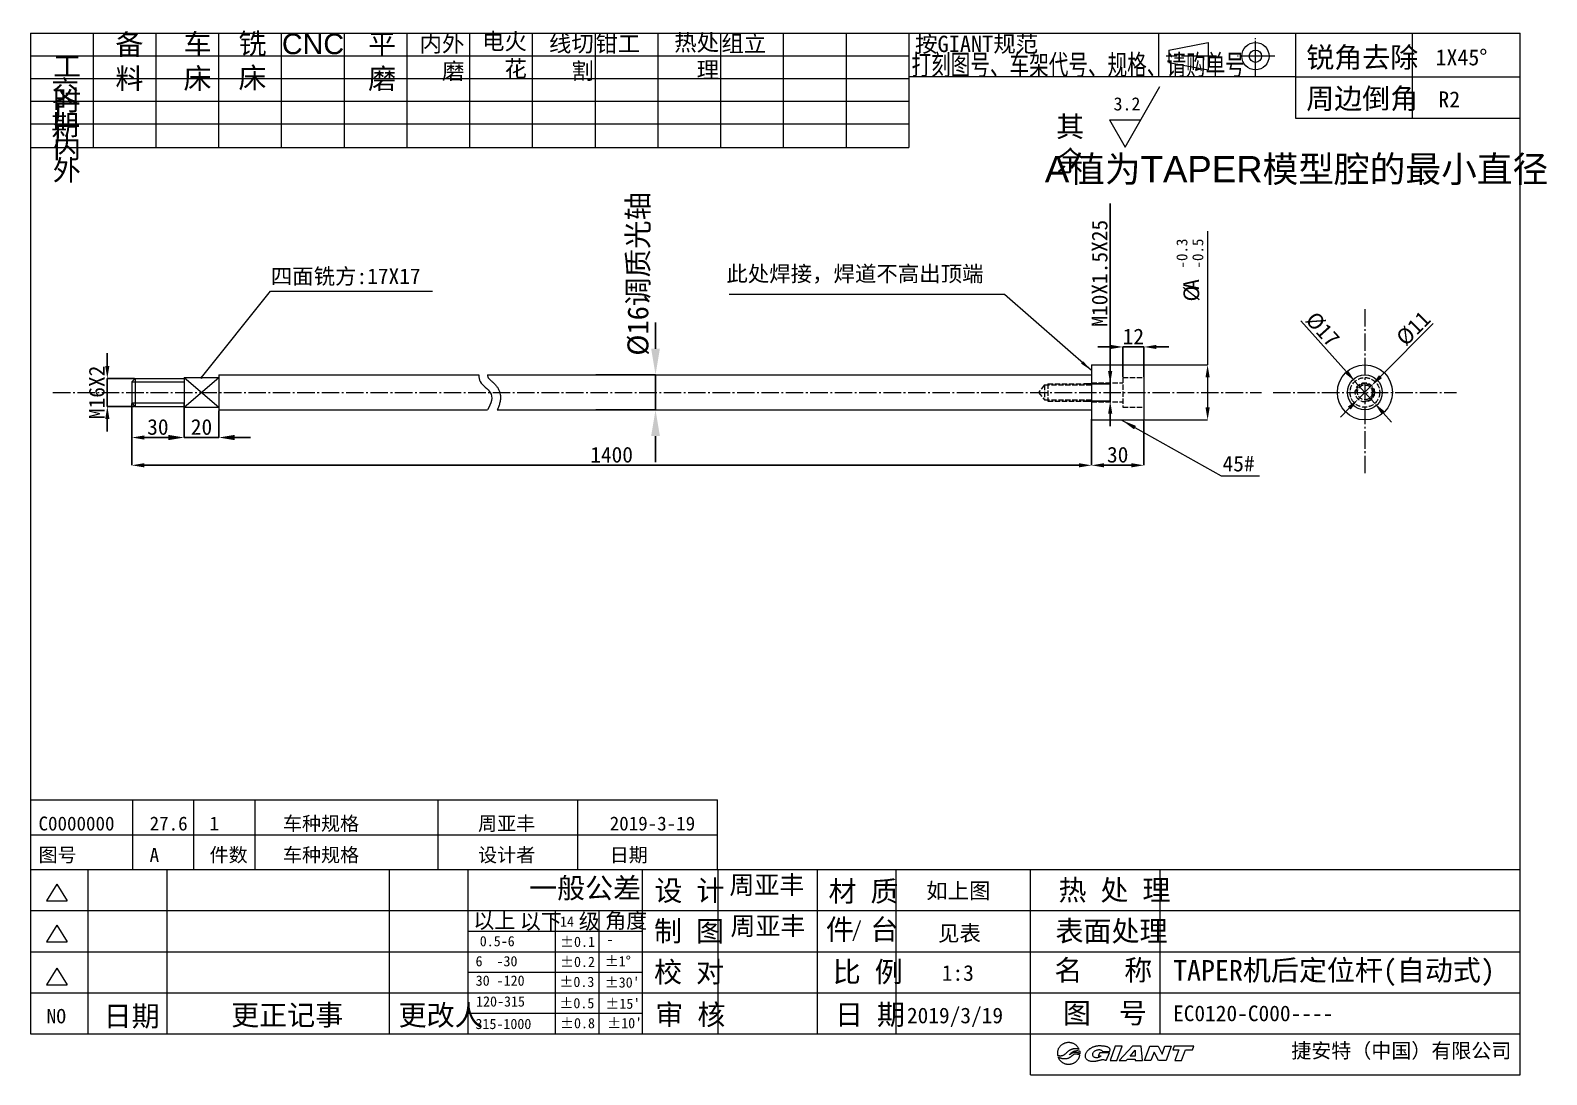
# Model space of a CAD drawing. Header units: inches. Extents: x -4477 to -3609, y -2643 to -2044.
import ezdxf

# ---------------------------------------------------------------- set-up
doc = ezdxf.new("R2010")
doc.units = ezdxf.units.IN
doc.header["$MEASUREMENT"] = 0
for name, pattern in [('CENTER', [22.5, 20, -1, 0.5, -1]), ('CENTER0', [14, 10, -1.5, 1, -1.5]), ('DASHED', [4, 3, -1])]:
    doc.linetypes.add(name, pattern=pattern)
doc.layers.get('0').update_dxf_attribs({"lineweight": 18})
for name, color, linetype, lineweight in [('CEN', 1, 'CENTER', 18), ('CON', 7, 'Continuous', 18), ('DAS', 5, 'DASHED', 18), ('DIM', 7, 'Continuous', 18)]:
    doc.layers.add(name, color=color, linetype=linetype, lineweight=lineweight)
doc.styles.add('1', font='')
doc.styles.add('ACISOTS', font='')
doc.styles.add('DIMSTYLE2', font='')
doc.styles.add('HZ', font='')
doc.styles.add('USER1', font='')
doc.styles.get('1').set_extended_font_data('宋体')
doc.styles.get('ACISOTS').set_extended_font_data('宋体')
doc.styles.get('DIMSTYLE2').set_extended_font_data('宋体')
doc.styles.get('HZ').set_extended_font_data('宋体')
doc.styles.get('USER1').set_extended_font_data('宋体')
doc.dimstyles.new('ISO-25', dxfattribs={"dimtxt": 2.5, "dimasz": 2.5, "dimexe": 1.25, "dimexo": 0.625, "dimtad": 1, "dimtxsty": 'Standard', "dimcen": 3.5, "dimdle": 5, "dimadec": 0, "dimazin": 0, "dimtfac": 1, "dimtmove": 0, "dimatfit": 3, "dimfxl": 1, "dimtolj": 1, "dimarcsym": 0})
doc.dimstyles.new('ISO-25$0', dxfattribs={"dimtxt": 7, "dimasz": 5, "dimexe": 1.25, "dimexo": 0.625, "dimgap": 1.2, "dimtad": 1, "dimdec": 1, "dimzin": 0, "dimdsep": 46, "dimtxsty": 'Standard', "dimcen": 0, "dimdle": 10, "dimadec": 1, "dimazin": 0, "dimtfac": 1, "dimtdec": 1, "dimtix": 1, "dimtofl": 0, "dimtmove": 1, "dimatfit": 3, "dimfxl": 1, "dimtolj": 1, "dimarcsym": 0})

# ---------------------------------------------------------------- blocks, each defined once
blk = doc.blocks.new('*X2')
for points in [[(-3704.61, -2241.66), (-3702.91, -2243.35), (-3708.83, -2247.62)], [(-3720.79, -2261.38), (-3722.5, -2259.69), (-3716.57, -2255.43)]]:
    blk.add_hatch(color=0).paths.add_polyline_path(points, flags=0)
at = {"color": 0, "lineweight": -2}
for p, q in [((-3673.49, -2211.98), (-3703.76, -2242.5)), ((-3716.57, -2255.43), (-3708.83, -2247.62)), ((-3721.64, -2260.54), (-3726.71, -2265.65))]:
    blk.add_line(p, q, dxfattribs=at)
at = {"color": 0, "insert": (-3684.84, -2214.9), "char_height": 9, "width": 40.112, "attachment_point": 5, "rotation": 45.2404, "style": 'DIMSTYLE2'}
blk.add_mtext('%%C11', dxfattribs=at)
blk = doc.blocks.new('*X3')
at = {"linetype": 'Continuous'}
blk.add_hatch(color=0, dxfattribs=at).paths.add_polyline_path([(-79.19, 32.13), (-70.79, 28.7), (-71.9, 26.74)], flags=0)
at = {"color": 0, "linetype": 'Continuous'}
for p, q in [((-79.19, 32.13), (-22.03, 0)), ((-22.03, 0), (0, 0))]:
    blk.add_line(p, q, dxfattribs=at)
at = {"color": 0}
blk.add_line((0, 0), (0, 0), dxfattribs=at)
blk = doc.blocks.new('*X4')
for points in [[(-3724.07, -2240.62), (-3722.28, -2239.02), (-3718.37, -2245.19)], [(-3701.34, -2262.42), (-3703.12, -2264.02), (-3707.03, -2257.85)]]:
    blk.add_hatch(color=0).paths.add_polyline_path(points, flags=0)
at = {"color": 0, "lineweight": -2}
for p, q in [((-3749.45, -2210.47), (-3723.17, -2239.82)), ((-3707.03, -2257.85), (-3718.37, -2245.19)), ((-3702.23, -2263.22), (-3697.43, -2268.58))]:
    blk.add_line(p, q, dxfattribs=at)
at = {"color": 0, "insert": (-3736.98, -2215.4), "char_height": 9, "width": 40.0305, "attachment_point": 5, "rotation": 311.83418, "style": 'DIMSTYLE2'}
blk.add_mtext('%%C17', dxfattribs=at)
blk = doc.blocks.new('*X5')
for points in [[(-3859.85, -2239.32), (-3857.45, -2239.32), (-3858.65, -2246.52)], [(-3857.45, -2263.72), (-3859.85, -2263.72), (-3858.65, -2256.52)]]:
    blk.add_hatch(color=0).paths.add_polyline_path(points, flags=0)
at = {"color": 0, "lineweight": -2}
for p, q in [((-3858.65, -2246.52), (-3858.65, -2143.16)), ((-3858.65, -2239.32), (-3858.65, -2232.12)), ((-3873.59, -2246.52), (-3858.65, -2246.52)), ((-3858.65, -2246.52), (-3858.65, -2256.52)), ((-3873.59, -2256.52), (-3858.65, -2256.52)), ((-3858.65, -2263.72), (-3858.65, -2270.92))]:
    blk.add_line(p, q, dxfattribs=at)
at = {"color": 0, "insert": (-3864.65, -2183.23), "char_height": 9, "width": 126.905, "attachment_point": 5, "rotation": 90, "style": 'DIMSTYLE2'}
blk.add_mtext('M10X1.5X25', dxfattribs=at)
blk = doc.blocks.new('*X6')
for points in [[(-4121.68, -2226.52), (-4116.68, -2226.52), (-4119.18, -2241.52)], [(-4116.68, -2276.52), (-4121.68, -2276.52), (-4119.18, -2261.52)]]:
    blk.add_hatch(color=0).paths.add_polyline_path(points, flags=0)
at = {"color": 0, "lineweight": -2}
for p, q in [((-4119.18, -2226.52), (-4119.18, -2211.52)), ((-4153.47, -2241.52), (-4119.18, -2241.52)), ((-4119.18, -2241.52), (-4119.18, -2261.52)), ((-4153.47, -2261.52), (-4119.18, -2261.52)), ((-4119.18, -2276.52), (-4119.18, -2291.52))]:
    blk.add_line(p, q, dxfattribs=at)
at = {"color": 0, "insert": (-4128.63, -2183.53), "char_height": 12, "width": 190.1229, "attachment_point": 5, "rotation": 90, "style": 'HZ'}
blk.add_mtext('%%C16调质光轴', dxfattribs=at)
blk = doc.blocks.new('*X7')
at = {"linetype": 'Continuous'}
blk.add_hatch(color=0, dxfattribs=at).paths.add_polyline_path([(207.68, -43.6), (201.67, -39.54), (202.85, -38.18)], flags=0)
at = {"color": 0, "linetype": 'Continuous'}
for p, q in [((157.8, 0), (0, 0)), ((207.68, -43.6), (157.8, 0))]:
    blk.add_line(p, q, dxfattribs=at)
at = {"color": 0}
blk.add_line((0, 0), (0, 0), dxfattribs=at)
blk = doc.blocks.new('*X8')
for points in [[(-3858.55, -2226.67), (-3858.55, -2224.27), (-3851.35, -2225.47)], [(-3832.15, -2224.27), (-3832.15, -2226.67), (-3839.35, -2225.47)]]:
    blk.add_hatch(color=0).paths.add_polyline_path(points, flags=0)
at = {"color": 0, "lineweight": -2}
for p, q in [((-3858.55, -2225.47), (-3865.75, -2225.47)), ((-3851.35, -2242.65), (-3851.35, -2225.47)), ((-3851.35, -2225.47), (-3839.35, -2225.47)), ((-3839.35, -2242.65), (-3839.35, -2225.47)), ((-3832.15, -2225.47), (-3824.95, -2225.47))]:
    blk.add_line(p, q, dxfattribs=at)
at = {"color": 0, "insert": (-3845.35, -2219.47), "char_height": 9, "width": 21.2179, "attachment_point": 5, "style": 'DIMSTYLE2'}
blk.add_mtext('12', dxfattribs=at)
blk = doc.blocks.new('*X9')
for points in [[(-3862.15, -2292.1), (-3862.15, -2294.5), (-3869.35, -2293.3)], [(-3846.55, -2294.5), (-3846.55, -2292.1), (-3839.35, -2293.3)]]:
    blk.add_hatch(color=0).paths.add_polyline_path(points, flags=0)
at = {"color": 0, "lineweight": -2}
for p, q in [((-3869.35, -2267.68), (-3869.35, -2293.3)), ((-3839.35, -2267.68), (-3839.35, -2293.3)), ((-3862.15, -2293.3), (-3846.55, -2293.3))]:
    blk.add_line(p, q, dxfattribs=at)
at = {"color": 0, "insert": (-3854.35, -2287.3), "char_height": 9, "width": 22.9274, "attachment_point": 5, "style": 'DIMSTYLE2'}
blk.add_mtext('30', dxfattribs=at)
blk = doc.blocks.new('GIANT')
for p, q in [((232.6, 30.91), (232.49, 30.88)), ((232.72, 30.93), (232.6, 30.91)), ((232.83, 30.94), (232.72, 30.93)), ((232.95, 30.95), (232.83, 30.94)), ((233.07, 30.96), (232.95, 30.95)), ((233.18, 30.95), (233.07, 30.96)), ((233.3, 30.95), (233.18, 30.95)), ((233.42, 30.93), (233.3, 30.95)), ((233.53, 30.91), (233.42, 30.93)), ((233.65, 30.89), (233.53, 30.91)), ((233.76, 30.86), (233.65, 30.89)), ((230.79, 28.9), (230.78, 28.78)), ((230.78, 28.78), (230.78, 28.67)), ((230.78, 28.67), (230.79, 28.56)), ((230.8, 29.01), (230.79, 28.9)), ((230.79, 28.56), (230.8, 28.45)), ((230.82, 29.12), (230.8, 29.01)), ((230.8, 28.45), (230.82, 28.34)), ((230.84, 29.23), (230.82, 29.12)), ((230.82, 28.34), (230.9, 28.32)), ((230.87, 29.33), (230.84, 29.23)), ((230.9, 29.44), (230.87, 29.33)), ((230.94, 29.55), (230.9, 29.44)), ((230.9, 28.32), (230.98, 28.31)), ((231.01, 27.94), (230.93, 27.97)), ((230.93, 27.97), (230.97, 27.88)), ((230.98, 29.65), (230.94, 29.55)), ((230.97, 27.88), (231.01, 27.79)), ((231.03, 29.75), (230.98, 29.65)), ((230.98, 28.31), (231.07, 28.3)), ((231.08, 27.91), (231.01, 27.94)), ((231.09, 29.84), (231.03, 29.75)), ((231.07, 28.3), (231.15, 28.29)), ((231.15, 27.88), (231.08, 27.91)), ((231.15, 29.94), (231.09, 29.84)), ((231.21, 30.03), (231.15, 29.94)), ((231.15, 28.29), (231.23, 28.28)), ((231.23, 27.85), (231.15, 27.88)), ((231.28, 30.12), (231.21, 30.03)), ((231.23, 28.28), (231.31, 28.28)), ((231.3, 27.81), (231.23, 27.85)), ((231.35, 30.2), (231.28, 30.12)), ((231.38, 27.79), (231.3, 27.81)), ((231.31, 28.28), (231.39, 28.28)), ((231.43, 30.28), (231.35, 30.2)), ((231.39, 28.28), (231.48, 28.28)), ((231.51, 30.36), (231.43, 30.28)), ((231.48, 28.28), (231.56, 28.28)), ((231.59, 30.43), (231.51, 30.36)), ((231.56, 28.28), (231.64, 28.29)), ((231.68, 30.5), (231.59, 30.43)), ((231.64, 28.29), (231.72, 28.31)), ((231.77, 30.56), (231.68, 30.5)), ((231.72, 28.31), (231.8, 28.32)), ((231.87, 30.62), (231.77, 30.56)), ((231.8, 28.32), (231.88, 28.35)), ((231.97, 30.68), (231.87, 30.62)), ((231.88, 28.35), (231.96, 28.37)), ((231.96, 28.37), (232.03, 28.41)), ((232.07, 30.73), (231.97, 30.68)), ((232.03, 28.41), (232.11, 28.44)), ((232.17, 30.77), (232.07, 30.73)), ((232.11, 28.44), (232.18, 28.49)), ((232.27, 30.81), (232.17, 30.77)), ((232.18, 28.49), (232.25, 28.53)), ((232.25, 28.53), (232.31, 28.58)), ((232.38, 30.85), (232.27, 30.81)), ((232.31, 28.58), (232.37, 28.63)), ((232.37, 28.63), (232.44, 28.69)), ((232.49, 30.88), (232.38, 30.85)), ((232.44, 28.69), (232.5, 28.74)), ((232.5, 28.74), (232.56, 28.8)), ((232.56, 28.8), (232.62, 28.86)), ((232.62, 28.86), (232.68, 28.91)), ((232.68, 28.91), (232.74, 28.97)), ((232.74, 28.97), (232.8, 29.03)), ((232.8, 29.03), (232.86, 29.08)), ((232.86, 29.08), (232.92, 29.13)), ((232.92, 29.13), (232.98, 29.19)), ((232.98, 29.19), (233.05, 29.24)), ((233.05, 29.24), (233.11, 29.29)), ((233.13, 27.8), (233.05, 27.77)), ((233.11, 29.29), (233.18, 29.33)), ((233.2, 27.84), (233.13, 27.8)), ((233.18, 29.33), (233.25, 29.38)), ((233.27, 27.88), (233.2, 27.84)), ((233.25, 29.38), (233.32, 29.42)), ((233.34, 27.92), (233.27, 27.88)), ((233.28, 28.48), (233.35, 28.58)), ((233.38, 28.54), (233.28, 28.48)), ((233.32, 29.42), (233.39, 29.46)), ((233.41, 27.97), (233.34, 27.92)), ((233.35, 28.58), (233.43, 28.68)), ((233.48, 28.6), (233.38, 28.54)), ((233.39, 29.46), (233.46, 29.5)), ((233.47, 28.01), (233.41, 27.97)), ((233.43, 28.68), (233.51, 28.77)), ((233.46, 29.5), (233.54, 29.54)), ((233.54, 28.06), (233.47, 28.01)), ((233.59, 28.66), (233.48, 28.6)), ((233.51, 28.77), (233.61, 28.86)), ((233.54, 29.54), (233.61, 29.57)), ((233.6, 28.12), (233.54, 28.06)), ((233.69, 28.72), (233.59, 28.66)), ((233.66, 28.17), (233.6, 28.12)), ((233.61, 29.57), (233.69, 29.6)), ((233.61, 28.86), (233.7, 28.93)), ((233.72, 28.22), (233.66, 28.17)), ((233.69, 29.6), (233.77, 29.63)), ((233.8, 28.77), (233.69, 28.72)), ((233.7, 28.93), (233.8, 29.01)), ((233.78, 28.28), (233.72, 28.22)), ((233.87, 30.82), (233.76, 30.86)), ((233.77, 29.63), (233.84, 29.66)), ((233.85, 28.33), (233.78, 28.28)), ((233.8, 29.01), (233.91, 29.07)), ((233.91, 28.82), (233.8, 28.77)), ((233.84, 29.66), (233.92, 29.68)), ((233.91, 28.38), (233.85, 28.33)), ((233.98, 30.78), (233.87, 30.82)), ((233.91, 29.07), (234.02, 29.13)), ((234.02, 28.86), (233.91, 28.82)), ((233.97, 28.43), (233.91, 28.38)), ((233.92, 29.68), (234, 29.7)), ((234.04, 28.48), (233.97, 28.43)), ((234.09, 30.74), (233.98, 30.78)), ((234, 29.7), (234.08, 29.72)), ((234.02, 29.13), (234.13, 29.18)), ((234.13, 28.9), (234.02, 28.86)), ((234.11, 28.52), (234.04, 28.48)), ((234.08, 29.72), (234.16, 29.73)), ((234.19, 30.68), (234.09, 30.74)), ((234.18, 28.56), (234.11, 28.52)), ((234.13, 29.18), (234.25, 29.22)), ((234.25, 28.92), (234.13, 28.9)), ((234.16, 29.73), (234.25, 29.74)), ((234.26, 28.58), (234.18, 28.56)), ((234.29, 30.63), (234.19, 30.68)), ((234.25, 29.74), (234.33, 29.75)), ((234.25, 29.22), (234.37, 29.25)), ((234.37, 28.94), (234.25, 28.92)), ((234.34, 28.61), (234.26, 28.58)), ((234.39, 30.57), (234.29, 30.63)), ((234.33, 29.75), (234.41, 29.75)), ((234.42, 28.62), (234.34, 28.61)), ((234.37, 29.25), (234.49, 29.28)), ((234.49, 28.95), (234.37, 28.94)), ((234.49, 30.5), (234.39, 30.57)), ((234.41, 29.75), (234.49, 29.75)), ((234.5, 28.62), (234.42, 28.62)), ((234.58, 30.43), (234.49, 30.5)), ((234.49, 29.75), (234.58, 29.75)), ((234.49, 29.28), (234.62, 29.3)), ((234.61, 28.94), (234.49, 28.95)), ((234.58, 28.62), (234.5, 28.62)), ((234.67, 30.35), (234.58, 30.43)), ((234.58, 29.75), (234.66, 29.74)), ((234.66, 28.62), (234.58, 28.62)), ((234.72, 28.93), (234.61, 28.94)), ((234.62, 29.3), (234.74, 29.31)), ((234.66, 29.74), (234.74, 29.73)), ((234.74, 28.61), (234.66, 28.62)), ((234.75, 30.27), (234.67, 30.35)), ((234.84, 28.91), (234.72, 28.93)), ((234.74, 29.73), (234.82, 29.72)), ((234.74, 29.31), (234.86, 29.31)), ((234.82, 28.59), (234.74, 28.61)), ((234.83, 30.18), (234.75, 30.27)), ((234.82, 29.72), (234.9, 29.7)), ((234.9, 28.57), (234.82, 28.59)), ((234.91, 30.1), (234.83, 30.18)), ((234.96, 28.88), (234.84, 28.91)), ((234.86, 29.31), (234.99, 29.3)), ((234.9, 29.7), (234.98, 29.68)), ((234.98, 28.55), (234.9, 28.57)), ((234.98, 30), (234.91, 30.1)), ((235.07, 28.84), (234.96, 28.88)), ((235.05, 29.91), (234.98, 30)), ((234.98, 29.68), (235.06, 29.65)), ((235.06, 28.53), (234.98, 28.55)), ((234.99, 29.3), (235.11, 29.28)), ((235.11, 29.81), (235.05, 29.91)), ((235.06, 29.65), (235.13, 29.63)), ((235.13, 28.5), (235.06, 28.53)), ((235.18, 28.8), (235.07, 28.84)), ((235.16, 29.7), (235.11, 29.81)), ((235.11, 29.28), (235.23, 29.24)), ((235.13, 29.63), (235.21, 29.6)), ((235.21, 28.47), (235.13, 28.5)), ((235.13, 27.74), (235.18, 27.83)), ((235.21, 29.6), (235.16, 29.7)), ((235.29, 28.74), (235.18, 28.8)), ((235.18, 27.83), (235.22, 27.93)), ((235.28, 28.44), (235.21, 28.47)), ((235.22, 27.93), (235.26, 28.02)), ((235.23, 29.24), (235.34, 29.19)), ((235.26, 28.02), (235.29, 28.12)), ((235.36, 28.41), (235.28, 28.44)), ((235.39, 28.67), (235.29, 28.74)), ((235.29, 28.12), (235.32, 28.21)), ((235.32, 28.21), (235.34, 28.31)), ((235.34, 29.19), (235.36, 29.09)), ((235.34, 28.31), (235.36, 28.41)), ((235.36, 29.09), (235.37, 28.98)), ((235.37, 28.98), (235.38, 28.88)), ((235.38, 28.88), (235.39, 28.78)), ((235.39, 28.78), (235.39, 28.67)), ((236.46, 28.45), (236.44, 28.33)), ((236.44, 28.33), (236.44, 28.22)), ((236.44, 28.22), (236.44, 28.1)), ((236.44, 28.1), (236.46, 27.98)), ((236.5, 28.56), (236.46, 28.45)), ((236.46, 27.98), (236.5, 27.87)), ((236.54, 28.67), (236.5, 28.56)), ((236.5, 27.87), (236.56, 27.77)), ((236.59, 28.78), (236.54, 28.67)), ((236.64, 28.88), (236.59, 28.78)), ((236.7, 28.98), (236.64, 28.88)), ((236.77, 29.08), (236.7, 28.98)), ((236.85, 29.17), (236.77, 29.08)), ((236.92, 29.26), (236.85, 29.17)), ((237, 29.34), (236.92, 29.26)), ((237.09, 29.42), (237, 29.34)), ((237.18, 29.5), (237.09, 29.42)), ((237.27, 29.58), (237.18, 29.5)), ((237.36, 29.65), (237.27, 29.58)), ((237.46, 29.71), (237.36, 29.65)), ((237.56, 29.78), (237.46, 29.71)), ((237.66, 29.84), (237.56, 29.78)), ((237.76, 29.89), (237.66, 29.84)), ((237.87, 29.95), (237.76, 29.89)), ((237.97, 30), (237.87, 29.95)), ((238.08, 30.04), (237.97, 30)), ((237.99, 28.53), (238, 28.65)), ((238, 28.41), (237.99, 28.53)), ((238, 28.65), (238.04, 28.77)), ((238.03, 28.29), (238, 28.41)), ((238.08, 28.17), (238.03, 28.29)), ((238.04, 28.77), (238.09, 28.89)), ((238.19, 30.08), (238.08, 30.04)), ((238.16, 28.07), (238.08, 28.17)), ((238.09, 28.89), (238.15, 28.99)), ((238.15, 28.99), (238.23, 29.09)), ((238.25, 27.99), (238.16, 28.07)), ((238.3, 30.12), (238.19, 30.08)), ((238.23, 29.09), (238.32, 29.17)), ((238.35, 27.92), (238.25, 27.99)), ((238.42, 30.15), (238.3, 30.12)), ((238.32, 29.17), (238.42, 29.25)), ((238.47, 27.88), (238.35, 27.92)), ((238.53, 30.18), (238.42, 30.15)), ((238.42, 29.25), (238.52, 29.32)), ((238.59, 27.85), (238.47, 27.88)), ((238.52, 29.32), (238.64, 29.37)), ((238.65, 30.2), (238.53, 30.18)), ((238.71, 27.83), (238.59, 27.85)), ((238.64, 29.37), (238.75, 29.42)), ((238.76, 30.22), (238.65, 30.2)), ((238.84, 27.84), (238.71, 27.83)), ((238.75, 29.42), (238.87, 29.46)), ((238.88, 30.24), (238.76, 30.22)), ((238.96, 27.86), (238.84, 27.84)), ((238.87, 29.46), (238.99, 29.48)), ((238.99, 30.25), (238.88, 30.24)), ((239.08, 27.89), (238.96, 27.86)), ((239.11, 30.26), (238.99, 30.25)), ((238.99, 29.48), (239.11, 29.5)), ((239.2, 27.93), (239.08, 27.89)), ((239.23, 30.27), (239.11, 30.26)), ((239.11, 29.5), (239.24, 29.51)), ((239.4, 28.87), (239.12, 28.24)), ((239.12, 28.24), (239.73, 28.24)), ((239.31, 27.97), (239.2, 27.93)), ((239.35, 30.27), (239.23, 30.27)), ((239.24, 29.51), (239.36, 29.51)), ((239.42, 28.03), (239.31, 27.97)), ((239.46, 30.27), (239.35, 30.27)), ((239.36, 29.51), (239.49, 29.49)), ((241.41, 28.87), (239.4, 28.87)), ((239.53, 28.1), (239.42, 28.03)), ((239.58, 30.27), (239.46, 30.27)), ((239.49, 29.49), (239.61, 29.46)), ((239.63, 28.17), (239.53, 28.1)), ((239.7, 30.26), (239.58, 30.27)), ((239.61, 29.46), (239.72, 29.42)), ((239.73, 28.24), (239.63, 28.17)), ((239.82, 30.25), (239.7, 30.26)), ((239.72, 29.42), (239.83, 29.36)), ((239.93, 30.25), (239.82, 30.25)), ((239.83, 29.36), (239.92, 29.27)), ((239.92, 29.27), (239.97, 29.16)), ((240.05, 30.23), (239.93, 30.25)), ((239.97, 29.16), (241.47, 29.16)), ((240.17, 30.22), (240.05, 30.23)), ((240.28, 30.21), (240.17, 30.22)), ((240.4, 30.19), (240.28, 30.21)), ((240.52, 30.17), (240.4, 30.19)), ((240.63, 30.15), (240.52, 30.17)), ((240.75, 30.13), (240.63, 30.15)), ((240.86, 30.1), (240.75, 30.13)), ((240.75, 27.29), (241.41, 28.87)), ((240.97, 30.06), (240.86, 30.1)), ((241.08, 30.02), (240.97, 30.06)), ((241.19, 29.97), (241.08, 30.02)), ((241.28, 29.9), (241.19, 29.97)), ((241.37, 29.82), (241.28, 29.9)), ((241.44, 29.73), (241.37, 29.82)), ((241.49, 29.62), (241.44, 29.73)), ((241.47, 29.16), (241.5, 29.27)), ((241.51, 29.51), (241.49, 29.62)), ((241.5, 29.27), (241.51, 29.39)), ((241.51, 29.39), (241.51, 29.51)), ((242.59, 30.21), (241.52, 27.29)), ((243.97, 30.21), (242.59, 30.21)), ((242.89, 27.29), (243.97, 30.21)), ((246.06, 30.21), (243.34, 27.29)), ((245.61, 28.21), (246.64, 29.42)), ((246.64, 28.21), (245.61, 28.21)), ((247.83, 30.21), (246.06, 30.21)), ((246.64, 29.42), (246.64, 28.21)), ((248.13, 27.29), (247.83, 30.21)), ((248.52, 27.29), (249.6, 30.21)), ((249.6, 30.21), (251.31, 30.21)), ((250.49, 29.01), (249.85, 27.29)), ((251.35, 27.29), (250.49, 29.01)), ((251.31, 30.21), (252.1, 28.61)), ((252.1, 28.61), (252.7, 30.21)), ((252.7, 30.21), (253.99, 30.21)), ((253.99, 30.21), (252.92, 27.29)), ((254.56, 30.21), (254.3, 29.5)), ((254.3, 29.5), (255.52, 29.5)), ((258.57, 30.21), (254.56, 30.21)), ((255.52, 29.5), (254.71, 27.29)), ((256.09, 27.29), (256.91, 29.5)), ((256.91, 29.5), (258.31, 29.5)), ((258.31, 29.5), (258.57, 30.21)), ((231.01, 27.79), (231.06, 27.7)), ((231.06, 27.7), (231.11, 27.61)), ((231.11, 27.61), (231.17, 27.53)), ((231.17, 27.53), (231.23, 27.45)), ((231.23, 27.45), (231.29, 27.37)), ((231.29, 27.37), (231.36, 27.29)), ((231.36, 27.29), (231.43, 27.22)), ((231.46, 27.76), (231.38, 27.79)), ((231.43, 27.22), (231.5, 27.15)), ((231.53, 27.73), (231.46, 27.76)), ((231.5, 27.15), (231.57, 27.09)), ((231.61, 27.71), (231.53, 27.73)), ((231.57, 27.09), (231.65, 27.02)), ((231.69, 27.69), (231.61, 27.71)), ((231.65, 27.02), (231.73, 26.96)), ((231.77, 27.67), (231.69, 27.69)), ((231.73, 26.96), (231.82, 26.91)), ((231.85, 27.66), (231.77, 27.67)), ((231.82, 26.91), (231.9, 26.86)), ((231.93, 27.65), (231.85, 27.66)), ((231.9, 26.86), (231.99, 26.81)), ((232.01, 27.64), (231.93, 27.65)), ((231.99, 26.81), (232.08, 26.76)), ((232.09, 27.63), (232.01, 27.64)), ((232.08, 26.76), (232.18, 26.72)), ((232.18, 27.63), (232.09, 27.63)), ((232.26, 27.62), (232.18, 27.63)), ((232.18, 26.72), (232.27, 26.69)), ((232.34, 27.62), (232.26, 27.62)), ((232.27, 26.69), (232.37, 26.65)), ((232.42, 27.63), (232.34, 27.62)), ((232.37, 26.65), (232.46, 26.63)), ((232.5, 27.64), (232.42, 27.63)), ((232.46, 26.63), (232.56, 26.6)), ((232.58, 27.64), (232.5, 27.64)), ((232.56, 26.6), (232.66, 26.58)), ((232.66, 27.66), (232.58, 27.64)), ((232.74, 27.67), (232.66, 27.66)), ((232.66, 26.58), (232.76, 26.57)), ((232.82, 27.69), (232.74, 27.67)), ((232.76, 26.57), (232.86, 26.55)), ((232.9, 27.72), (232.82, 27.69)), ((232.86, 26.55), (232.96, 26.55)), ((232.98, 27.74), (232.9, 27.72)), ((232.96, 26.55), (233.06, 26.54)), ((233.05, 27.77), (232.98, 27.74)), ((233.06, 26.54), (233.16, 26.54)), ((233.16, 26.54), (233.26, 26.55)), ((233.26, 26.55), (233.36, 26.56)), ((233.36, 26.56), (233.46, 26.57)), ((233.46, 26.57), (233.56, 26.59)), ((233.56, 26.59), (233.66, 26.61)), ((233.66, 26.61), (233.76, 26.64)), ((233.76, 26.64), (233.85, 26.67)), ((233.85, 26.67), (233.95, 26.7)), ((233.95, 26.7), (234.04, 26.74)), ((234.04, 26.74), (234.13, 26.78)), ((234.13, 26.78), (234.22, 26.83)), ((234.22, 26.83), (234.31, 26.88)), ((234.31, 26.88), (234.39, 26.93)), ((234.39, 26.93), (234.48, 26.99)), ((234.48, 26.99), (234.56, 27.05)), ((234.56, 27.05), (234.63, 27.12)), ((234.63, 27.12), (234.71, 27.19)), ((234.71, 27.19), (234.78, 27.26)), ((234.78, 27.26), (234.85, 27.33)), ((234.85, 27.33), (234.91, 27.41)), ((234.91, 27.41), (234.97, 27.49)), ((234.97, 27.49), (235.03, 27.57)), ((235.03, 27.57), (235.08, 27.66)), ((235.08, 27.66), (235.13, 27.74)), ((236.56, 27.77), (236.62, 27.67)), ((236.62, 27.67), (236.7, 27.58)), ((236.7, 27.58), (236.79, 27.51)), ((236.79, 27.51), (236.89, 27.44)), ((236.89, 27.44), (236.99, 27.38)), ((236.99, 27.38), (237.09, 27.33)), ((237.09, 27.33), (237.2, 27.29)), ((237.2, 27.29), (237.32, 27.25)), ((237.32, 27.25), (237.43, 27.22)), ((237.43, 27.22), (237.54, 27.2)), ((237.54, 27.2), (237.66, 27.18)), ((237.66, 27.18), (237.78, 27.17)), ((237.78, 27.17), (237.89, 27.16)), ((237.89, 27.16), (238.01, 27.16)), ((238.01, 27.16), (238.13, 27.16)), ((238.13, 27.16), (238.25, 27.16)), ((238.25, 27.16), (238.36, 27.17)), ((238.36, 27.17), (238.48, 27.18)), ((238.48, 27.18), (238.6, 27.2)), ((238.6, 27.2), (238.71, 27.21)), ((238.71, 27.21), (238.83, 27.23)), ((238.83, 27.23), (238.94, 27.26)), ((238.94, 27.26), (239.06, 27.28)), ((239.06, 27.28), (239.17, 27.31)), ((239.17, 27.31), (239.29, 27.34)), ((239.29, 27.34), (239.4, 27.37)), ((239.4, 27.37), (239.51, 27.4)), ((239.51, 27.4), (239.63, 27.44)), ((239.63, 27.44), (239.74, 27.47)), ((239.74, 27.47), (239.85, 27.49)), ((239.85, 27.49), (239.97, 27.51)), ((239.97, 27.51), (240.09, 27.51)), ((240.09, 27.51), (240.2, 27.5)), ((240.2, 27.5), (240.32, 27.47)), ((240.32, 27.47), (240.43, 27.44)), ((240.43, 27.44), (240.54, 27.39)), ((240.54, 27.39), (240.64, 27.34)), ((240.64, 27.34), (240.75, 27.29)), ((241.52, 27.29), (242.89, 27.29)), ((243.34, 27.29), (244.83, 27.29)), ((244.83, 27.29), (245.04, 27.54)), ((245.04, 27.54), (246.64, 27.54)), ((246.64, 27.54), (246.64, 27.29)), ((246.64, 27.29), (248.13, 27.29)), ((249.85, 27.29), (248.52, 27.29)), ((252.92, 27.29), (251.35, 27.29)), ((254.71, 27.29), (256.09, 27.29))]:
    blk.add_line(p, q)
blk = doc.blocks.new('*X11')
for points in [[(-4398.35, -2278.89), (-4398.35, -2275.89), (-4389.35, -2277.39)], [(-4360.35, -2275.89), (-4360.35, -2278.89), (-4369.35, -2277.39)]]:
    blk.add_hatch(color=0).paths.add_polyline_path(points, flags=0)
at = {"color": 0, "lineweight": -2}
for p, q in [((-4389.35, -2261.9), (-4389.35, -2277.39)), ((-4369.35, -2261.9), (-4369.35, -2277.39)), ((-4398.35, -2277.39), (-4407.35, -2277.39)), ((-4389.35, -2277.39), (-4369.35, -2277.39)), ((-4360.35, -2277.39), (-4351.35, -2277.39))]:
    blk.add_line(p, q, dxfattribs=at)
at = {"color": 0, "insert": (-4379.35, -2271.39), "char_height": 9, "width": 23.1285, "attachment_point": 5, "style": 'DIMSTYLE2'}
blk.add_mtext('20', dxfattribs=at)
blk = doc.blocks.new('*X12')
for points in [[(-4434.53, -2236.32), (-4432.13, -2236.32), (-4433.33, -2243.52)], [(-4432.13, -2266.72), (-4434.53, -2266.72), (-4433.33, -2259.52)]]:
    blk.add_hatch(color=0).paths.add_polyline_path(points, flags=0)
at = {"color": 0, "lineweight": -2}
for p, q in [((-4433.33, -2236.32), (-4433.33, -2229.12)), ((-4417.73, -2243.52), (-4433.33, -2243.52)), ((-4433.33, -2243.52), (-4433.33, -2259.52)), ((-4417.73, -2259.52), (-4433.33, -2259.52)), ((-4433.33, -2266.72), (-4433.33, -2273.92))]:
    blk.add_line(p, q, dxfattribs=at)
at = {"color": 0, "insert": (-4439.33, -2251.52), "char_height": 9, "width": 62.5475, "attachment_point": 5, "rotation": 90, "style": 'DIMSTYLE2'}
blk.add_mtext('M16X2', dxfattribs=at)
blk = doc.blocks.new('*X13')
for points in [[(-4412.15, -2276.19), (-4412.15, -2278.59), (-4419.35, -2277.39)], [(-4396.55, -2278.59), (-4396.55, -2276.19), (-4389.35, -2277.39)]]:
    blk.add_hatch(color=0).paths.add_polyline_path(points, flags=0)
at = {"color": 0, "lineweight": -2}
for p, q in [((-4419.35, -2257.9), (-4419.35, -2277.39)), ((-4389.35, -2257.9), (-4389.35, -2277.39)), ((-4412.15, -2277.39), (-4396.55, -2277.39))]:
    blk.add_line(p, q, dxfattribs=at)
at = {"color": 0, "insert": (-4404.35, -2271.39), "char_height": 9, "width": 22.9274, "attachment_point": 5, "style": 'DIMSTYLE2'}
blk.add_mtext('30', dxfattribs=at)
blk = doc.blocks.new('*X14')
for points in [[(-4412.15, -2292.1), (-4412.15, -2294.5), (-4419.35, -2293.3)], [(-3876.55, -2294.5), (-3876.55, -2292.1), (-3869.35, -2293.3)]]:
    blk.add_hatch(color=0).paths.add_polyline_path(points, flags=0)
at = {"color": 0, "lineweight": -2}
for p, q in [((-4419.35, -2266.9), (-4419.35, -2293.3)), ((-3869.35, -2266.9), (-3869.35, -2293.3)), ((-4412.15, -2293.3), (-3876.55, -2293.3))]:
    blk.add_line(p, q, dxfattribs=at)
at = {"color": 0, "insert": (-4144.35, -2287.3), "char_height": 9, "width": 47.2626, "attachment_point": 5, "style": 'DIMSTYLE2'}
blk.add_mtext('1400', dxfattribs=at)
blk = doc.blocks.new('*X15')
at = {"layer": 'DIM', "linetype": 'Continuous'}
h = blk.add_hatch(color=0, dxfattribs=at)
edge = h.paths.add_edge_path(flags=0)
edge.add_arc((-132.33, -49.58), 0.75, 0, 360)
at = {"layer": 'DIM', "color": 0, "linetype": 'Continuous'}
for p, q in [((-132.33, -49.58), (-92.83, 0)), ((-92.83, 0), (0, 0))]:
    blk.add_line(p, q, dxfattribs=at)
at = {"layer": 'DIM', "color": 0}
blk.add_line((0, 0), (0, 0), dxfattribs=at)

msp = doc.modelspace()

# ---------------------------------------------------------------- hatches: boundary and pattern name
for points in [[(-3804.02, -2242.94), (-3801.62, -2242.94), (-3802.82, -2235.74)], [(-3804.02, -2260.1), (-3801.62, -2260.1), (-3802.82, -2267.3)]]:
    msp.add_hatch(color=256).paths.add_polyline_path(points, flags=0)

# ---------------------------------------------------------------- linework, layer by layer
for p, q in [((-3802.82, -2159.06), (-3802.82, -2235.74)), ((-3838.98, -2235.74), (-3802.82, -2235.74)), ((-3802.82, -2242.94), (-3802.82, -2260.1)), ((-3838.98, -2267.3), (-3802.82, -2267.3))]:
    msp.add_line(p, q)
at = {"layer": 'CEN'}
for p, q in [((-3775.41, -2069.98), (-3775.41, -2047.65)), ((-3797.72, -2058.81), (-3826.64, -2058.81)), ((-3764.24, -2058.81), (-3786.58, -2058.81))]:
    msp.add_line(p, q, dxfattribs=at)
at = {"layer": 'CEN', "linetype": 'CENTER0'}
for p, q in [((-3712.7, -2203.79), (-3712.7, -2299.26)), ((-4464.49, -2251.52), (-3771.91, -2251.52)), ((-3765.27, -2251.52), (-3660.13, -2251.52))]:
    msp.add_line(p, q, dxfattribs=at)
at = {"layer": 'CON'}
for p, q in [((-3623.65, -2619.16), (-3623.65, -2045.64)), ((-4369.35, -2241.52), (-4369.35, -2261.52)), ((-4369.35, -2241.52), (-4220.39, -2241.52)), ((-4215.38, -2241.52), (-3869.35, -2241.52)), ((-3869.35, -2235.74), (-3869.35, -2267.3)), ((-3869.35, -2235.74), (-3839.35, -2235.74)), ((-3839.35, -2235.74), (-3839.35, -2267.3)), ((-4419.35, -2245.52), (-4417.35, -2243.52)), ((-4419.35, -2245.52), (-4419.35, -2257.52)), ((-4417.35, -2243.52), (-4389.35, -2243.52)), ((-4389.35, -2243.02), (-4389.35, -2260.02)), ((-4389.35, -2243.02), (-4369.35, -2243.02)), ((-4419.35, -2257.52), (-4417.35, -2259.52)), ((-4417.35, -2259.52), (-4389.35, -2259.52)), ((-4389.35, -2260.02), (-4369.35, -2260.02)), ((-4369.35, -2261.52), (-4215.51, -2261.52)), ((-4209.86, -2261.52), (-3869.35, -2261.52)), ((-3869.35, -2267.3), (-3839.35, -2267.3)), ((-4477.44, -2619.16), (-4126.56, -2619.16)), ((-4126.56, -2619.16), (-3623.65, -2619.16))]:
    msp.add_line(p, q, dxfattribs=at)
for points in [[(-4477.44, -2045.64), (-4477.44, -2619.16)], [(-4477.44, -2045.64), (-3623.65, -2045.64)]]:
    msp.add_lwpolyline(points, dxfattribs=at)
for radius in [15.78, 10]:
    msp.add_circle((-3712.7, -2251.52), radius, dxfattribs=at)
at = {"layer": 'DAS', "linetype": 'DASHED'}
for p, q in [((-3896.35, -2247.27), (-3899.68, -2251.52)), ((-3896.35, -2247.27), (-3896.35, -2255.77)), ((-3896.35, -2247.27), (-3869.35, -2247.27)), ((-3894.35, -2246.52), (-3894.35, -2256.52)), ((-3894.35, -2246.52), (-3869.35, -2246.52)), ((-3869.35, -2246.02), (-3851.35, -2246.02)), ((-3851.35, -2243.02), (-3839.35, -2243.02)), ((-3851.35, -2243.02), (-3851.35, -2260.02)), ((-3899.68, -2251.52), (-3896.35, -2255.77)), ((-3896.35, -2255.77), (-3869.35, -2255.77)), ((-3894.35, -2256.52), (-3869.35, -2256.52)), ((-3869.35, -2257.02), (-3851.35, -2257.02)), ((-3851.35, -2260.02), (-3839.35, -2260.02))]:
    msp.add_line(p, q, dxfattribs=at)
for radius in [8.5, 5.5, 4.25]:
    msp.add_circle((-3712.7, -2251.52), radius, dxfattribs=at)
msp.add_arc((-3712.7, -2251.52), 5, 270, 180, dxfattribs=at)
at = {"layer": 'DIM'}
for p, q in [((-4441.49, -2045.64), (-4441.49, -2111.08)), ((-4405.53, -2045.64), (-4405.53, -2111.08)), ((-4405.53, -2045.64), (-4405.53, -2111.08)), ((-4369.57, -2045.64), (-4369.57, -2111.08)), ((-4333.61, -2045.64), (-4333.61, -2111.08)), ((-4297.65, -2045.64), (-4297.65, -2111.08)), ((-4297.65, -2045.64), (-4297.65, -2111.08)), ((-4261.7, -2045.64), (-4261.7, -2111.08)), ((-4225.74, -2045.64), (-4225.74, -2111.08)), ((-4189.78, -2045.64), (-4189.78, -2111.08)), ((-4153.82, -2045.64), (-4153.82, -2111.08)), ((-4117.87, -2045.64), (-4117.87, -2111.08)), ((-4081.91, -2045.64), (-4081.91, -2111.08)), ((-4045.95, -2045.64), (-4045.95, -2111.08)), ((-4009.99, -2045.64), (-4009.99, -2111.08)), ((-3974.03, -2045.64), (-3974.03, -2111.08)), ((-3830.92, -2045.64), (-3830.92, -2070.64)), ((-3752.44, -2045.64), (-3752.44, -2070.64)), ((-3685.41, -2070.64), (-3685.41, -2045.64)), ((-3825.01, -2055.28), (-3802.42, -2051.01)), ((-3825.01, -2055.28), (-3825.01, -2062.35)), ((-3802.42, -2051.01), (-3802.42, -2066.62)), ((-3825.01, -2062.35), (-3802.42, -2066.62)), ((-3830.92, -2070.64), (-3974.03, -2070.64)), ((-3850.12, -2110.87), (-3830.11, -2076.22)), ((-3752.44, -2070.64), (-3830.92, -2070.64)), ((-3752.44, -2069.24), (-3752.44, -2094.24)), ((-3752.44, -2070.64), (-3623.65, -2070.64)), ((-3685.41, -2094.24), (-3685.41, -2069.24)), ((-3752.44, -2092.85), (-3752.44, -2094.24)), ((-3685.41, -2094.24), (-3685.41, -2092.85)), ((-3859.11, -2095.29), (-3841.13, -2095.29)), ((-3859.11, -2095.29), (-3850.12, -2110.87)), ((-3752.44, -2094.24), (-3623.65, -2094.24)), ((-3752.44, -2094.24), (-3623.65, -2094.24)), ((-4419.35, -2245.52), (-4389.35, -2245.52)), ((-4417.35, -2243.52), (-4417.35, -2259.52)), ((-4389.35, -2260.02), (-4369.35, -2243.02)), ((-4389.35, -2243.02), (-4369.35, -2260.02)), ((-4419.35, -2257.52), (-4389.35, -2257.52)), ((-4477.44, -2485.05), (-4083.66, -2485.05)), ((-4418.66, -2525.05), (-4418.66, -2485.05)), ((-4383.66, -2525.05), (-4383.66, -2485.05)), ((-4348.66, -2525.05), (-4348.66, -2485.05)), ((-4243.66, -2525.05), (-4243.66, -2485.05)), ((-4163.66, -2525.05), (-4163.66, -2485.05)), ((-4083.66, -2525.05), (-4083.66, -2485.05)), ((-4477.44, -2505.05), (-4083.66, -2505.05)), ((-4477.44, -2525.05), (-4248.08, -2525.05)), ((-4477.44, -2525.05), (-4222.6, -2525.05)), ((-4444.37, -2619.16), (-4444.37, -2525.05)), ((-4399.08, -2619.16), (-4399.08, -2525.05)), ((-4271.59, -2619.16), (-4271.59, -2525.05)), ((-4226.56, -2619.16), (-4226.56, -2525.05)), ((-4226.56, -2525.05), (-3997.2, -2525.05)), ((-4222.6, -2525.05), (-3623.65, -2525.05)), ((-4126.56, -2619.16), (-4126.56, -2525.05)), ((-4083.34, -2619.16), (-4083.34, -2525.05)), ((-4026.32, -2619.16), (-4026.32, -2525.05)), ((-3981.3, -2619.16), (-3981.3, -2525.05)), ((-3975.67, -2525.05), (-3746.31, -2525.05)), ((-3829.92, -2619.16), (-3829.92, -2525.05)), ((-4462.32, -2533.36), (-4468.23, -2542.9)), ((-4462.32, -2533.36), (-4456.41, -2542.9)), ((-4468.23, -2542.9), (-4456.41, -2542.9)), ((-4477.44, -2548.57), (-3623.65, -2548.57)), ((-4176.56, -2619.16), (-4176.56, -2548.57)), ((-4151.56, -2619.16), (-4151.56, -2548.57)), ((-4462.32, -2556.97), (-4468.23, -2566.51)), ((-4462.32, -2556.97), (-4456.41, -2566.51)), ((-4226.56, -2560.34), (-4126.56, -2560.34)), ((-4468.23, -2566.51), (-4456.41, -2566.51)), ((-4477.44, -2572.1), (-3623.65, -2572.1)), ((-4462.32, -2581.49), (-4468.23, -2591.03)), ((-4462.32, -2581.49), (-4456.41, -2591.03)), ((-4226.56, -2583.87), (-4126.56, -2583.87)), ((-4477.44, -2595.63), (-3623.65, -2595.63)), ((-4468.23, -2591.03), (-4456.41, -2591.03)), ((-4226.56, -2607.4), (-4126.56, -2607.4)), ((-3623.65, -2642.61), (-3623.65, -2619.16)), ((-3904.37, -2642.61), (-3623.65, -2642.61))]:
    msp.add_line(p, q, dxfattribs=at)
for points in [[(-4477.44, -2058.63), (-3974.03, -2058.63)], [(-4477.44, -2071.63), (-3974.03, -2071.63)], [(-4477.44, -2084.63), (-3974.03, -2084.63)], [(-4477.44, -2097.63), (-3974.03, -2097.63)], [(-4477.44, -2111.08), (-3974.03, -2111.08)], [(-3904.37, -2642.61), (-3904.37, -2525.05)]]:
    msp.add_lwpolyline(points, dxfattribs=at)
for radius in [7.8, 3.53]:
    msp.add_circle((-3775.41, -2058.81), radius, dxfattribs=at)
for points, knots in [([(-4220.39, -2241.52), (-4220.43, -2242.89), (-4219.85, -2246.86), (-4211.17, -2251.58), (-4213.36, -2257.79), (-4215.51, -2261.52)], [0, 0, 0, 0, 4.540015, 13.957821, 26.14935, 26.14935, 26.14935, 26.14935]), ([(-4215.38, -2241.52), (-4215.39, -2241.7), (-4215.39, -2241.87), (-4215.39, -2242.29), (-4215.36, -2242.5), (-4215.3, -2242.78), (-4215.27, -2242.86), (-4215.23, -2242.93), (-4215.23, -2242.94), (-4215.2, -2242.99), (-4215.18, -2243.03), (-4215.09, -2243.15), (-4214.99, -2243.27), (-4214.66, -2243.65), (-4214.36, -2243.94), (-4213.63, -2244.62), (-4213.19, -2244.99), (-4212.25, -2245.84), (-4211.74, -2246.31), (-4210.83, -2247.27), (-4210.44, -2247.72), (-4209.89, -2248.48), (-4209.72, -2248.72), (-4209.41, -2249.24), (-4209.26, -2249.5), (-4208.86, -2250.31), (-4208.64, -2250.86), (-4208.23, -2252.25), (-4208.1, -2253.09), (-4208.02, -2254.71), (-4208.07, -2255.5), (-4208.28, -2257), (-4208.45, -2257.72), (-4208.86, -2259.11), (-4209.1, -2259.78), (-4209.53, -2260.8), (-4209.69, -2261.16), (-4209.86, -2261.52)], [0, 0, 0, 0, 0.901888, 0.901888, 2.596266, 2.596266, 4.290643, 4.290643, 4.836346, 4.836346, 5.382049, 5.382049, 6.473455, 6.473455, 8.243343, 8.243343, 10.01323, 10.01323, 11.783118, 11.783118, 13.064142, 13.064142, 13.625486, 13.625486, 14.186831, 14.186831, 15.309521, 15.309521, 16.966778, 16.966778, 18.624035, 18.624035, 20.281291, 20.281291, 21.938548, 21.938548, 22.883649, 22.883649, 22.883649, 22.883649])]:
    msp.add_open_spline(points, degree=3, knots=knots, dxfattribs=at)

# ---------------------------------------------------------------- block references
for name, p in [('*X7', (-4077.03, -2195.42)), ('*X3', (-3773.07, -2299.43))]:
    msp.add_blockref(name, p)
msp.add_blockref('*X15', (-4247.02, -2193.44), dxfattribs=at)
at = {"layer": 'DIM', "xscale": 2.813693570457872, "yscale": 2.813693570461965, "zscale": 2.813693570458976}
msp.add_blockref('GIANT', (-4538.27, -2711.3), dxfattribs=at)

# ---------------------------------------------------------------- texts
for s, style, p in [('四面铣方:17X17', 'HZ', (-4339.64, -2189.45)), ('此处焊接，焊道不高出顶端', 'HZ', (-4078.57, -2187.99)), ('45#', 'DIMSTYLE2', (-3794.25, -2296.82)), ('如上图', 'HZ', (-3964.03, -2541.63)), ('见表', 'HZ', (-3957.28, -2566.06)), ('1:3', 'DIMSTYLE2', (-3955.13, -2588.8)), ('2019/3/19', 'DIMSTYLE2', (-3975.12, -2613.16)), ('EC0120-C000----', 'DIMSTYLE2', (-3822.62, -2611.95))]:
    msp.add_text(s, height=9, dxfattribs=dict(style=style)).set_placement(p)
at = {"layer": 'DIM'}
for s, height, style, p in [('按GIANT规范', 9.412, 'HZ', (-3970.44, -2056.48)), ('锐角去除', 11.765, 'HZ', (-3746.3, -2065.36)), ('周边倒角', 11.765, 'HZ', (-3746.3, -2088.97)), ('车种规格', 8, 'ACISOTS', (-4332.69, -2502.64)), ('周亚丰', 8, 'ACISOTS', (-4220.87, -2502.64)), ('C0000000', 8, 'ACISOTS', (-4472.74, -2502.64)), ('27.6', 8, 'ACISOTS', (-4409.08, -2502.64)), ('1', 8, 'ACISOTS', (-4374.72, -2502.64)), ('2019-3-19', 8, 'ACISOTS', (-4145.44, -2502.64)), ('图号', 8, 'ACISOTS', (-4472.74, -2520.64)), ('A', 8, 'ACISOTS', (-4409.08, -2520.64)), ('件数', 8, 'ACISOTS', (-4374.72, -2520.64)), ('车种规格', 8, 'ACISOTS', (-4332.69, -2520.64)), ('设计者', 8, 'ACISOTS', (-4220.87, -2520.64)), ('日期', 8, 'ACISOTS', (-4145.44, -2520.64)), ('一般公差', 11.765, 'HZ', (-4191.64, -2541.56)), ('以上', 8.823, 'HZ', (-4223.62, -2558.67)), ('以下', 8.823, 'HZ', (-4196.94, -2559.11)), ('14', 5.882, 'USER1', (-4173.9, -2557.78)), ('级', 8.82, 'HZ', (-4163.16, -2559.11)), ('角度', 8.823, 'HZ', (-4148.05, -2558.67)), ('件', 11.76, 'HZ', (-4021.49, -2565.22)), ('/', 8.82, 'USER1', (-4006.86, -2563.74)), ('台', 11.76, 'HZ', (-3996.01, -2565.22)), ('表面处理', 11.765, 'HZ', (-3889.98, -2566.14)), ('0.5-6', 5.882, 'USER1', (-4219.9, -2569.01)), ('%%P0.1', 5.882, 'USER1', (-4173.9, -2569.36)), ('-', 5.88, 'USER1', (-4147.22, -2567.96)), ('%%P0.2', 5.882, 'USER1', (-4173.9, -2580.85)), ('%%P1%%D', 5.882, 'USER1', (-4148.27, -2580.47)), ('TAPER机后定位杆(自动式)', 11.7646, 'HZ', (-3822.62, -2588.63)), ('%%P0.3', 5.882, 'USER1', (-4174.25, -2592.34)), ("%%P30'", 5.882, 'USER1', (-4148.27, -2592.66)), ('120-315', 5.882, 'USER1', (-4222.01, -2603.57)), ('NO', 8.235, 'USER1', (-4468.15, -2613.19)), ('日期', 11.765, 'HZ', (-4435.45, -2614.92)), ('更正记事', 11.765, 'HZ', (-4362.34, -2614.32)), ('更改人', 11.765, 'HZ', (-4266.42, -2614.36)), ('%%P0.5', 5.882, 'USER1', (-4174.25, -2604.53)), ("%%P15'", 5.882, 'USER1', (-4147.92, -2604.85)), ('315-1000', 5.882, 'USER1', (-4222.36, -2616.46)), ('%%P0.8', 5.882, 'USER1', (-4173.9, -2616.01)), ("%%P10'", 5.882, 'USER1', (-4146.86, -2615.99))]:
    msp.add_text(s, height=height, dxfattribs=dict(at, style=style)).set_placement(p)
at = {"layer": 'DIM', "style": 'HZ', "width": 0.7}
msp.add_text('打刻图号、车架代号、规格、请购单号', height=11.7646, dxfattribs=at).set_placement((-3972.48, -2069.65))
at = {"layer": 'DIM'}
for s, p in [('1X45%%D', (-3672.19, -2064.08)), ('R2', (-3670.62, -2088.19))]:
    msp.add_text(s, height=9.21, dxfattribs=at).set_placement(p)
at = {"layer": 'DIM', "style": 'DIMSTYLE2'}
for s, height, p in [('-0.3', 6.3, (-3814.41, -2180.51)), ('-0.5', 6.3, (-3805.29, -2180.51)), ('A', 9, (-3807.67, -2192.73)), ('%%C', 9, (-3807.67, -2199.43))]:
    msp.add_text(s, height=height, rotation=90, dxfattribs=at).set_placement(p)
at = {"layer": 'DIM'}
for s, insert, char_height, width, attachment_point, style in [('备料', (-4412.65, -2046.18), 11.765, 26.934, 3, 'HZ'), ('车床', (-4373.63, -2046.05), 11.765, 26.934, 3, 'HZ'), ('铣床', (-4342.14, -2045.69), 11.765, 26.934, 3, 'HZ'), ('{\\farial|b0|i0|c134|p2;CNC}', (-4297.66, -2045.88), 11.7646, 26.934, 3, 'HZ'), ('平磨', (-4267.83, -2046.12), 11.765, 26.934, 3, 'HZ'), ('内外磨', (-4228.7, -2046.87), 9.412, 32.3613, 3, 'HZ'), ('电火花', (-4192.9, -2045.58), 9.412, 32.3613, 3, 'HZ'), ('线切割', (-4154.57, -2046.87), 9.412, 32.3613, 3, 'HZ'), ('钳工', (-4127.93, -2046.87), 9.412, 32.3613, 3, 'HZ'), ('热处理', (-4082.76, -2046.28), 9.412, 32.3613, 3, 'HZ'), ('组立', (-4055.73, -2046.86), 9.412, 32.3613, 3, 'HZ'), ('工时', (-4448.29, -2058.63), 11.765, 26.934, 3, 'HZ'), ('交期', (-4449.46, -2072.65), 11.765, 26.934, 3, 'HZ'), ('厂内', (-4448.38, -2085.86), 11.765, 26.934, 3, 'HZ'), ('其余', (-3889.65, -2093.35), 11.765, 27.8568, 1, 'HZ'), ('厂外', (-4448.53, -2098.69), 11.765, 26.934, 3, 'HZ'), ('{\\farial|b0|i0|c134|p2;A}值为{\\farial|b0|i0|c134|p2;TAPER}模型腔的最小直径', (-3896.07, -2116.04), 15, 285.0846, 1, '1'), ('{\\H1.25x;周亚丰}', (-4076.86, -2528.58), 8.4, 87.4022, 1, 'HZ'), ('设 计', (-4119.84, -2544.28), 11.765, 60.6305, 7, 'HZ'), ('材 质', (-4020.05, -2544.65), 11.765, 59.2503, 7, 'HZ'), ('热 处 理', (-3888.27, -2544.02), 11.765, 98.5862, 7, 'HZ'), ('制 图', (-4120.04, -2567.43), 11.765, 59.8418, 7, 'HZ'), ('{\\H1.25x;周亚丰}', (-4076.24, -2552.11), 8.4, 87.4022, 1, 'HZ'), ('6  -30', (-4222.31, -2580.59), 5.882, 36.6248, 7, 'USER1'), ('校 对', (-4120.04, -2590.96), 11.765, 60.9263, 7, 'HZ'), ('比 例', (-4017.6, -2590.86), 11.765, 57.2786, 7, 'HZ'), ('名   称', (-3890.63, -2589.85), 11.765, 85.77, 7, 'HZ'), ('30 -120', (-4222.22, -2591.73), 5.882, 42.7864, 7, 'USER1'), ('审 核', (-4119.25, -2615.38), 11.765, 59.3489, 7, 'HZ'), ('日 期', (-4016.38, -2615.36), 11.765, 56.0956, 7, 'HZ'), ('图  号', (-3885.76, -2614.42), 11.765, 70.6863, 7, 'HZ')]:
    msp.add_mtext(s, dxfattribs=dict(at, insert=insert, char_height=char_height, width=width, attachment_point=attachment_point, style=style))
at = {"layer": 'DIM', "attachment_point": 1}
for s, insert, char_height, width in [('3.2', (-3856.71, -2082.36), 7.534, 18.6998), ('{\\fSTCaiyun|b0|i0|c134|p2;\\H1.167x;捷安特（中国）有限公司}', (-3754.85, -2624.62), 7.2, 1439.196)]:
    msp.add_mtext(s, dxfattribs=dict(at, insert=insert, char_height=char_height, width=width))

# ---------------------------------------------------------------- dimensions: what is measured, and where the dimension line sits
for base, p1, p2, text, override, picture, middle in [((-4119.18, -2261.52), (-4154.09, -2241.52), (-4154.09, -2261.52), '%%C16调质光轴', {"dimtxt": 12, "dimasz": 15, "dimexe": 0, "dimgap": 2.5, "dimzin": 8, "dimpost": '%%C<>调质硬光轴', "dimtxsty": 'HZ', "dimsah": 1, "dimdle": 30, "dimtdec": 2, "dimtix": 0, "dimtofl": 1}, '*X6', (-4110.68, -2183.53)), ((-3858.65, -2256.52), (-3873.97, -2246.52), (-3873.97, -2256.52), 'M10X1.5X25', {"dimscale": 0.6, "dimtxt": 15, "dimasz": 12, "dimexe": 0, "dimgap": 2.5, "dimzin": 8, "dimtxsty": 'DIMSTYLE2', "dimsah": 1, "dimdle": 24, "dimtdec": 2, "dimtix": 0, "dimtofl": 1}, '*X5', (-3852.65, -2183.23))]:
    dim = msp.add_linear_dim(base=base, p1=p1, p2=p2, angle=270, text=text, dimstyle='ISO-25$0', override=override)
    dim.commit()
    dim.dimension.update_dxf_attribs({"geometry": picture, "text_midpoint": middle, "dimtype": 160})
for p1, p2, picture, middle in [((-3707.03, -2257.85), (-3718.37, -2245.19), '*X4', (-3741.45, -2219.41)), ((-3716.57, -2255.43), (-3708.83, -2247.62), '*X2', (-3680.58, -2219.13))]:
    dim = msp.add_diameter_dim_2p(p1=p1, p2=p2, dimstyle='ISO-25', override={"dimscale": 0.6, "dimtxt": 15, "dimasz": 12, "dimexe": 0, "dimgap": 2.5, "dimdec": 1, "dimdsep": 46, "dimpost": '%%C<>', "dimtxsty": 'DIMSTYLE2', "dimsah": 1, "dimdle": 24, "dimadec": 1, "dimtmove": 1, "dimtzin": 8})
    dim.commit()
    dim.dimension.update_dxf_attribs({"geometry": picture, "text_midpoint": middle, "dimtype": 163})
for base, p1, p2, override, picture, middle in [((-3839.35, -2225.47), (-3851.35, -2243.02), (-3839.35, -2243.02), {"dimscale": 0.6, "dimtxt": 15, "dimasz": 12, "dimexe": 0, "dimgap": 2.5, "dimzin": 8, "dimtxsty": 'DIMSTYLE2', "dimsah": 1, "dimdle": 24, "dimtdec": 2, "dimtix": 0, "dimtofl": 1, "dimtzin": 8}, '*X8', (-3845.35, -2219.47)), ((-4389.35, -2277.39), (-4419.35, -2257.52), (-4389.35, -2257.52), {"dimscale": 0.6, "dimtxt": 15, "dimasz": 12, "dimexe": 0, "dimgap": 2.5, "dimzin": 8, "dimtxsty": 'DIMSTYLE2', "dimsah": 1, "dimdle": 24, "dimtdec": 2, "dimtix": 0, "dimtofl": 1, "dimtzin": 8}, '*X13', (-4404.35, -2271.39)), ((-4369.35, -2277.39), (-4389.35, -2261.52), (-4369.35, -2261.52), {"dimscale": 0.6, "dimtxt": 15, "dimasz": 15, "dimexe": 0, "dimgap": 2.5, "dimzin": 8, "dimtxsty": 'DIMSTYLE2', "dimsah": 1, "dimdle": 30, "dimtdec": 2, "dimtix": 0, "dimtofl": 1, "dimtzin": 8}, '*X11', (-4379.35, -2271.39)), ((-3839.35, -2293.3), (-3869.35, -2267.3), (-3839.35, -2267.3), {"dimscale": 0.6, "dimtxt": 15, "dimasz": 12, "dimexe": 0, "dimgap": 2.5, "dimzin": 8, "dimtxsty": 'DIMSTYLE2', "dimsah": 1, "dimdle": 24, "dimtdec": 2, "dimtix": 0, "dimtofl": 1, "dimtzin": 8}, '*X9', (-3854.35, -2287.3))]:
    dim = msp.add_linear_dim(base=base, p1=p1, p2=p2, dimstyle='ISO-25$0', override=override)
    dim.commit()
    dim.dimension.update_dxf_attribs({"geometry": picture, "text_midpoint": middle, "dimtype": 160})
dim = msp.add_linear_dim(base=(-4433.33, -2259.52), p1=(-4417.35, -2243.52), p2=(-4417.35, -2259.52), angle=270, dimstyle='ISO-25$0', override={"dimscale": 0.6, "dimtxt": 15, "dimasz": 12, "dimexe": 0, "dimgap": 2.5, "dimzin": 8, "dimpost": 'M<>X2', "dimtxsty": 'DIMSTYLE2', "dimsah": 1, "dimdle": 24, "dimtdec": 2, "dimtix": 0, "dimtofl": 1, "dimtzin": 8})
dim.commit()
dim.dimension.update_dxf_attribs({"geometry": '*X12', "text_midpoint": (-4427.33, -2251.52), "dimtype": 160})
dim = msp.add_linear_dim(base=(-3869.35, -2293.3), p1=(-4419.35, -2266.52), p2=(-3869.35, -2266.52), text='1400', dimstyle='ISO-25$0', override={"dimscale": 0.6, "dimtxt": 15, "dimasz": 12, "dimexe": 0, "dimgap": 2.5, "dimzin": 8, "dimtxsty": 'DIMSTYLE2', "dimsah": 1, "dimdle": 24, "dimtdec": 2, "dimtix": 0, "dimtofl": 1})
dim.commit()
dim.dimension.update_dxf_attribs({"geometry": '*X14', "text_midpoint": (-4144.35, -2287.3), "dimtype": 160})

doc.saveas('drawing.dxf')
